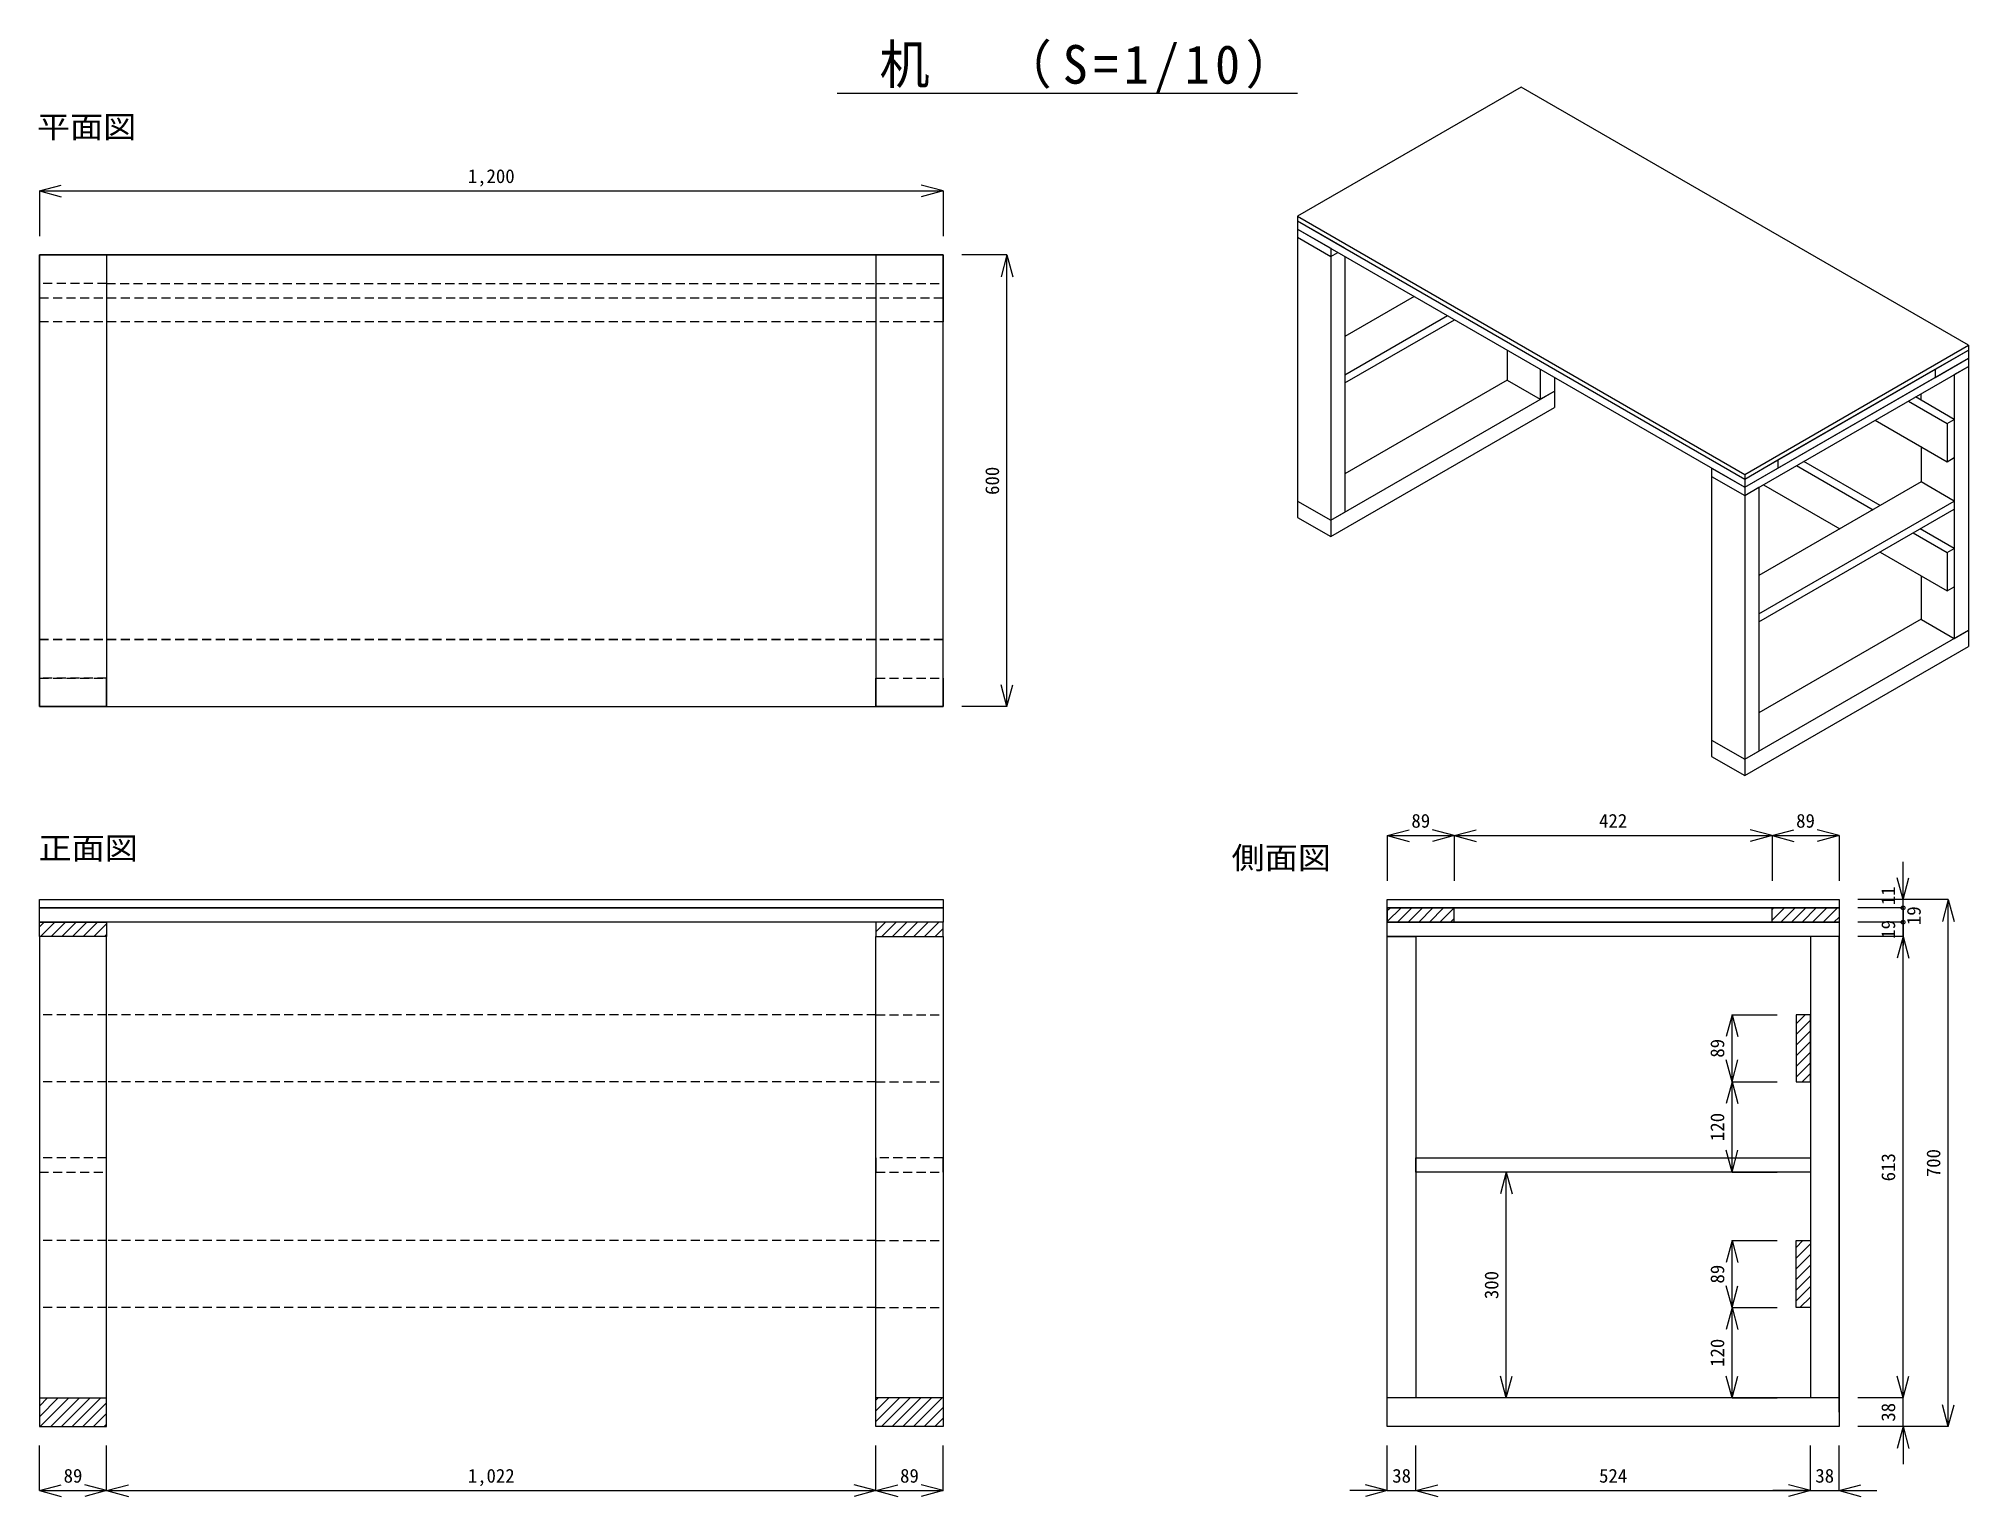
# Model space of a CAD drawing. Units: millimetres at full size, sheet at 1:10. Extents: x -1505 to 1058, y -959 to 977.
import ezdxf
from ezdxf.enums import TextEntityAlignment as Align

# ---------------------------------------------------------------- set-up
doc = ezdxf.new("R2010")
doc.units = ezdxf.units.MM
doc.header["$LTSCALE"] = 10
doc.header["$PDMODE"] = 32
doc.header["$PDSIZE"] = 5
doc.linetypes.add('DASHED1', pattern=[1.8, 1.2, -0.6])
doc.linetypes.add('DASHED2', pattern=[3, 2, -1])
for name, color, linetype in [('0-0', 7, 'Continuous'), ('0-1', 4, 'Continuous'), ('0-B', 7, 'Continuous')]:
    doc.layers.add(name, color=color, linetype=linetype)
doc.styles.add('ＭＳ ゴシック', font='')
doc.styles.get('ＭＳ ゴシック').set_extended_font_data('MS Gothic')

msp = doc.modelspace()

# ---------------------------------------------------------------- linework, layer by layer
at = {"layer": '0-0'}
for p, q in [((-1504.13, 651.61), (-1504.13, 689.61)), ((-1504.13, 600.61), (-1504.13, 689.61)), ((-304.13, 651.61), (-304.13, 689.61)), ((-1504.13, 178.61), (-1504.13, 89.61)), ((-1504.13, 127.61), (-1504.13, 89.61)), ((-304.13, 127.61), (-304.13, 89.61)), ((286, -195.93), (304.25, -177.68)), ((286, -181.78), (290.11, -177.68)), ((299.4, -196.68), (318.4, -177.68)), ((313.54, -196.68), (332.54, -177.68)), ((327.68, -196.68), (346.68, -177.68)), ((341.82, -196.68), (360.82, -177.68)), ((355.97, -196.68), (374.97, -177.68)), ((797, -194.04), (813.37, -177.68)), ((797, -179.9), (799.23, -177.68)), ((808.51, -196.68), (827.51, -177.68)), ((822.66, -196.68), (841.66, -177.68)), ((836.8, -196.68), (855.8, -177.68)), ((850.94, -196.68), (869.94, -177.68)), ((865.08, -196.68), (884.08, -177.68)), ((-1504.13, -203.06), (-1497.75, -196.68)), ((-1502.61, -215.68), (-1483.61, -196.68)), ((-1488.47, -215.68), (-1469.47, -196.68)), ((-1474.33, -215.68), (-1455.33, -196.68)), ((-1460.18, -215.68), (-1441.18, -196.68)), ((-1446.04, -215.68), (-1427.04, -196.68)), ((-1431.9, -215.68), (-1415.13, -198.91)), ((-393.13, -209.29), (-380.52, -196.68)), ((-385.38, -215.68), (-366.38, -196.68)), ((-371.24, -215.68), (-352.24, -196.68)), ((-357.1, -215.68), (-338.1, -196.68)), ((-342.95, -215.68), (-323.95, -196.68)), ((-328.81, -215.68), (-309.81, -196.68)), ((370.11, -196.68), (375, -191.78)), ((879.22, -196.68), (886, -189.9)), ((-1415.13, -215.68), (-1504.13, -215.68)), ((-1504.13, -215.68), (-1504.13, -866.68)), ((-1417.76, -215.68), (-1415.13, -213.05)), ((-1415.13, -866.68), (-1415.13, -215.68)), ((-393.13, -215.68), (-304.13, -215.68)), ((-393.13, -866.68), (-393.13, -215.68)), ((-314.67, -215.68), (-304.13, -205.14)), ((-304.13, -215.68), (-304.13, -866.68)), ((286, -215.68), (324, -215.68)), ((286, -847.68), (286, -215.68)), ((324, -215.68), (324, -828.68)), ((886, -215.68), (848, -215.68)), ((848, -215.68), (848, -828.68)), ((886, -847.68), (886, -215.68)), ((829, -331.75), (841.08, -319.68)), ((829, -345.89), (848, -326.89)), ((829, -360.03), (848, -341.03)), ((829, -374.18), (848, -355.18)), ((829, -388.32), (848, -369.32)), ((829, -402.46), (848, -383.46)), ((836.93, -408.68), (848, -397.6)), ((829, -628.73), (838.06, -619.68)), ((829, -642.88), (848, -623.88)), ((829, -657.02), (848, -638.02)), ((829, -671.16), (848, -652.16)), ((829, -685.3), (848, -666.3)), ((829, -699.44), (848, -680.44)), ((833.91, -708.68), (848, -694.59)), ((-1504.13, -828.68), (-1415.13, -828.68)), ((-1504.13, -853.59), (-1479.21, -828.68)), ((-1504.13, -839.45), (-1493.36, -828.68)), ((-1503.07, -866.68), (-1465.07, -828.68)), ((-1488.93, -866.68), (-1450.93, -828.68)), ((-1474.79, -866.68), (-1436.79, -828.68)), ((-1460.65, -866.68), (-1422.65, -828.68)), ((-1446.5, -866.68), (-1415.13, -835.31)), ((-304.13, -828.68), (-393.13, -828.68)), ((-393.13, -859.82), (-361.98, -828.68)), ((-393.13, -845.68), (-376.13, -828.68)), ((-393.13, -831.54), (-390.27, -828.68)), ((-385.84, -866.68), (-347.84, -828.68)), ((-371.7, -866.68), (-333.7, -828.68)), ((-357.56, -866.68), (-319.56, -828.68)), ((-343.42, -866.68), (-305.42, -828.68)), ((-329.27, -866.68), (-304.13, -841.53)), ((886, -828.68), (286, -828.68)), ((-1504.13, -866.68), (-1415.13, -866.68)), ((-1432.36, -866.68), (-1415.13, -849.45)), ((-1418.22, -866.68), (-1415.13, -863.59)), ((-304.13, -866.68), (-393.13, -866.68)), ((-315.13, -866.68), (-304.13, -855.68)), ((886, -847.68), (886, -866.68))]:
    msp.add_line(p, q, dxfattribs=at)
at = {"layer": '0-0', "linetype": 'DASHED1'}
for p, q in [((-1415.13, 651.61), (-1504.13, 651.61)), ((-1415.13, 651.61), (-393.13, 651.61)), ((-393.13, 651.61), (-304.13, 651.61)), ((-1504.13, 632.61), (-304.13, 632.61)), ((-304.13, 600.61), (-1504.13, 600.61)), ((-304.13, 600.61), (-1504.13, 600.61)), ((-1504.13, 178.61), (-304.13, 178.61)), ((-304.13, 178.61), (-1504.13, 178.61)), ((-1504.13, 127.61), (-1415.13, 127.61)), ((-1415.13, 127.61), (-1504.13, 127.61)), ((-393.13, 127.61), (-304.13, 127.61)), ((-1415.13, -319.68), (-1504.13, -319.68)), ((-393.13, -319.68), (-1415.13, -319.68)), ((-393.13, -319.68), (-304.13, -319.68)), ((-1415.13, -408.68), (-1504.13, -408.68)), ((-393.13, -408.68), (-1415.13, -408.68)), ((-393.13, -408.68), (-304.13, -408.68)), ((-1415.13, -509.68), (-1504.13, -509.68)), ((-304.13, -509.68), (-393.13, -509.68)), ((-1504.13, -528.68), (-1415.13, -528.68)), ((-393.13, -528.68), (-304.13, -528.68)), ((-1415.13, -619.68), (-1504.13, -619.68)), ((-393.13, -619.68), (-1415.13, -619.68)), ((-393.13, -619.68), (-304.13, -619.68)), ((-1415.13, -708.68), (-1504.13, -708.68)), ((-393.13, -708.68), (-1415.13, -708.68)), ((-393.13, -708.68), (-304.13, -708.68))]:
    msp.add_line(p, q, dxfattribs=at)
at = {"layer": '0-0', "linetype": 'DASHED2'}
for p, q in [((-1504.13, -509.68), (-1504.13, -528.68)), ((-1415.13, -528.68), (-1415.13, -509.68)), ((-393.13, -509.68), (-393.13, -528.68)), ((-304.13, -528.68), (-304.13, -509.68))]:
    msp.add_line(p, q, dxfattribs=at)
at = {"layer": '0-0'}
for points in [[(-1504.13, 89.61), (-304.13, 89.61), (-304.13, 689.61), (-1504.13, 689.61)], [(-1504.13, 689.61), (-1415.13, 689.61), (-1415.13, 89.61), (-1504.13, 89.61)], [(-304.13, 689.61), (-393.13, 689.61), (-393.13, 89.61), (-304.13, 89.61)], [(-1504.13, -166.68), (-304.13, -166.68), (-304.13, -177.68), (-1504.13, -177.68)], [(-1504.13, -177.68), (-304.13, -177.68), (-304.13, -196.68), (-1504.13, -196.68)], [(286, -166.68), (886, -166.68), (886, -866.68), (286, -866.68)], [(286, -166.68), (886, -166.68), (886, -177.68), (286, -177.68)], [(286, -177.68), (886, -177.68), (886, -196.68), (286, -196.68)], [(286, -196.68), (375, -196.68), (375, -177.68), (286, -177.68)], [(886, -196.68), (797, -196.68), (797, -177.68), (886, -177.68)], [(-1504.13, -196.68), (-1415.13, -196.68), (-1415.13, -215.68), (-1504.13, -215.68)], [(-304.13, -196.68), (-393.13, -196.68), (-393.13, -215.68), (-304.13, -215.68)], [(286, -196.68), (886, -196.68), (886, -215.68), (286, -215.68)], [(848, -319.68), (829, -319.68), (829, -408.68), (848, -408.68)], [(324, -509.68), (848, -509.68), (848, -528.68), (324, -528.68)], [(848, -708.68), (829, -708.68), (829, -619.68), (848, -619.68)]]:
    msp.add_lwpolyline(points, close=True, dxfattribs=at)
for points in [[(-1504.13, 689.61), (-1415.13, 689.61), (-1415.13, 651.61)], [(-1504.13, 689.61), (-304.13, 689.61), (-304.13, 600.61)], [(-304.13, 689.61), (-393.13, 689.61), (-393.13, 651.61)], [(-1504.13, 89.61), (-304.13, 89.61), (-304.13, 178.61)], [(-1504.13, 89.61), (-1415.13, 89.61), (-1415.13, 127.61)], [(-304.13, 89.61), (-393.13, 89.61), (-393.13, 127.61)], [(886, -866.68), (286, -866.68), (286, -847.68)]]:
    msp.add_lwpolyline(points, dxfattribs=at)
at = {"layer": '0-1', "color": 5}
msp.add_line((-444.7, 904.58), (166.91, 904.58), dxfattribs=at)
at = {"layer": '0-1'}
for p, q in [((-1504.13, 774.61), (-1475.16, 782.38)), ((-1504.13, 774.61), (-304.13, 774.61)), ((-1504.13, 774.61), (-1475.16, 766.85)), ((-1504.13, 774.61), (-1504.13, 714.61)), ((-304.13, 774.61), (-333.11, 782.38)), ((-304.13, 774.61), (-333.11, 766.85)), ((-304.13, 774.61), (-304.13, 714.61)), ((-219.13, 689.61), (-279.13, 689.61)), ((-219.13, 689.61), (-226.9, 660.63)), ((-219.13, 89.61), (-219.13, 689.61)), ((-219.13, 689.61), (-211.37, 660.63)), ((-219.13, 89.61), (-226.9, 118.59)), ((-219.13, 89.61), (-211.37, 118.59)), ((-219.13, 89.61), (-279.13, 89.61)), ((286, -81.68), (314.98, -73.91)), ((375, -81.68), (346.03, -73.91)), ((375, -81.68), (403.98, -73.91)), ((797, -81.68), (768.03, -73.91)), ((797, -81.68), (825.98, -73.91)), ((886, -81.68), (857.03, -73.91)), ((286, -81.68), (375, -81.68)), ((286, -81.68), (314.98, -89.44)), ((286, -81.68), (286, -141.68)), ((375, -81.68), (346.03, -89.44)), ((375, -81.68), (375, -141.68)), ((375, -81.68), (797, -81.68)), ((375, -81.68), (403.98, -89.44)), ((797, -81.68), (768.03, -89.44)), ((797, -81.68), (797, -141.68)), ((797, -81.68), (886, -81.68)), ((797, -81.68), (825.98, -89.44)), ((886, -81.68), (857.03, -89.44)), ((886, -81.68), (886, -141.68)), ((971, -166.68), (971, -116.68)), ((971, -166.68), (978.77, -137.7)), ((971, -166.68), (911, -166.68)), ((971, -177.68), (911, -177.68)), ((1031, -166.68), (971, -166.68)), ((971, -196.68), (971, -177.68)), ((971, -177.68), (971, -227.68)), ((1031, -166.68), (1023.24, -195.65)), ((1031, -866.68), (1031, -166.68)), ((1031, -166.68), (1038.77, -195.65)), ((971, -196.68), (911, -196.68)), ((971, -215.68), (971, -196.68)), ((971, -215.68), (911, -215.68)), ((971, -215.68), (963.24, -244.65)), ((971, -828.68), (971, -215.68)), ((971, -215.68), (978.77, -244.65)), ((744, -319.68), (736.24, -348.65)), ((744, -408.68), (744, -319.68)), ((744, -319.68), (751.77, -348.65)), ((744, -319.68), (804, -319.68)), ((744, -408.68), (736.24, -379.7)), ((744, -408.68), (751.77, -379.7)), ((744, -408.68), (736.24, -437.65)), ((744, -528.68), (744, -408.68)), ((744, -408.68), (751.77, -437.65)), ((744, -408.68), (804, -408.68)), ((744, -528.68), (736.24, -499.7)), ((744, -528.68), (751.77, -499.7)), ((444, -528.68), (436.24, -557.65)), ((444, -828.68), (444, -528.68)), ((444, -528.68), (451.77, -557.65)), ((744, -528.68), (804, -528.68)), ((744, -619.68), (736.24, -648.65)), ((744, -708.68), (744, -619.68)), ((744, -619.68), (751.77, -648.65)), ((744, -619.68), (804, -619.68)), ((744, -708.68), (736.24, -679.7)), ((744, -708.68), (751.77, -679.7)), ((744, -708.68), (736.24, -737.65)), ((744, -828.68), (744, -708.68)), ((744, -708.68), (751.77, -737.65)), ((744, -708.68), (804, -708.68)), ((971, -828.68), (971, -778.68)), ((444, -828.68), (436.24, -799.7)), ((444, -828.68), (451.77, -799.7)), ((744, -828.68), (736.24, -799.7)), ((744, -828.68), (751.77, -799.7)), ((971, -828.68), (963.24, -799.7)), ((971, -828.68), (963.24, -799.7)), ((971, -828.68), (978.77, -799.7)), ((971, -828.68), (978.77, -799.7)), ((744, -828.68), (804, -828.68)), ((971, -828.68), (911, -828.68)), ((971, -866.68), (971, -828.68)), ((1031, -866.68), (1023.24, -837.7)), ((1031, -866.68), (1038.77, -837.7)), ((971, -866.68), (911, -866.68)), ((971, -866.68), (963.24, -895.65)), ((971, -866.68), (971, -916.68)), ((971, -866.68), (978.77, -895.65)), ((1031, -866.68), (971, -866.68)), ((-1504.13, -951.68), (-1504.13, -891.68)), ((-1415.13, -951.68), (-1415.13, -891.68)), ((-393.13, -951.68), (-393.13, -891.68)), ((-304.13, -951.68), (-304.13, -891.68)), ((286, -951.68), (286, -891.68)), ((324, -951.68), (324, -891.68)), ((848, -951.68), (848, -891.68)), ((886, -951.68), (886, -891.68)), ((-1504.13, -951.68), (-1475.16, -943.91)), ((-1415.13, -951.68), (-1444.11, -943.91)), ((-1415.13, -951.68), (-1386.16, -943.91)), ((-393.13, -951.68), (-422.11, -943.91)), ((-393.13, -951.68), (-364.16, -943.91)), ((-304.13, -951.68), (-333.11, -943.91)), ((286, -951.68), (257.03, -943.91)), ((324, -951.68), (352.98, -943.91)), ((324, -951.68), (352.98, -943.91)), ((848, -951.68), (819.03, -943.91)), ((848, -951.68), (819.03, -943.91)), ((886, -951.68), (914.98, -943.91)), ((-1504.13, -951.68), (-1415.13, -951.68)), ((-1504.13, -951.68), (-1475.16, -959.44)), ((-1415.13, -951.68), (-1444.11, -959.44)), ((-1415.13, -951.68), (-393.13, -951.68)), ((-1415.13, -951.68), (-1386.16, -959.44)), ((-393.13, -951.68), (-422.11, -959.44)), ((-393.13, -951.68), (-304.13, -951.68)), ((-393.13, -951.68), (-364.16, -959.44)), ((-304.13, -951.68), (-333.11, -959.44)), ((286, -951.68), (236, -951.68)), ((286, -951.68), (257.03, -959.44)), ((286, -951.68), (324, -951.68)), ((324, -951.68), (374, -951.68)), ((324, -951.68), (352.98, -959.44)), ((324, -951.68), (848, -951.68)), ((324, -951.68), (352.98, -959.44)), ((848, -951.68), (798, -951.68)), ((848, -951.68), (819.03, -959.44)), ((848, -951.68), (819.03, -959.44)), ((848, -951.68), (886, -951.68)), ((886, -951.68), (936, -951.68)), ((886, -951.68), (914.98, -959.44))]:
    msp.add_line(p, q, dxfattribs=at)
msp.add_lwpolyline([(971, -177.68), (971, -166.68), (963.24, -137.7)], dxfattribs=at)
for p in [(971, -177.68), (971, -196.68)]:
    msp.add_point(p, dxfattribs=at)
at = {"layer": '0-B'}
for p, q in [((1057.8, 569.56), (463.84, 912.49)), ((229.71, 698.44), (185.66, 723.88)), ((210.9, 687.58), (220.31, 693.01)), ((210.9, 687.58), (220.31, 693.01)), ((229.71, 687.58), (229.71, 348.09)), ((321.78, 634.43), (229.71, 581.28)), ((229.71, 530.41), (365.83, 609)), ((229.71, 519.55), (375.23, 603.57)), ((760.82, 398.1), (1057.8, 569.56)), ((1057.8, 569.56), (1057.8, 563.27)), ((445.03, 563.27), (445.03, 523.26)), ((760.82, 380.95), (1057.8, 552.41)), ((1013.75, 537.84), (1057.8, 563.27)), ((1039, 530.69), (1057.8, 541.55)), ((1057.8, 563.27), (1057.8, 552.41)), ((1057.8, 552.41), (1057.8, 541.55)), ((1057.8, 541.55), (1057.8, 191.2)), ((229.71, 530.41), (229.71, 519.55)), ((445.03, 523.26), (229.71, 398.95)), ((489.08, 537.84), (489.08, 497.83)), ((507.89, 526.98), (507.89, 508.69)), ((804.87, 417.24), (1013.75, 537.84)), ((1013.75, 537.84), (1013.75, 526.98)), ((210.9, 337.23), (507.89, 508.69)), ((507.89, 508.69), (507.89, 486.97)), ((978.11, 495.54), (1029.59, 465.82)), ((1039, 471.25), (987.52, 500.97)), ((994.94, 496.69), (994.94, 505.26)), ((934.06, 470.11), (1029.59, 414.96)), ((1029.59, 465.82), (1039, 471.25)), ((1039, 471.25), (1039, 420.39)), ((760.82, 391.81), (804.87, 417.24)), ((804.87, 417.24), (804.87, 406.38)), ((940.5, 356.66), (839.03, 415.24)), ((994.94, 434.96), (994.94, 388.09)), ((994.94, 388.09), (779.63, 263.78)), ((829.62, 409.81), (931.09, 351.23)), ((1039, 362.66), (994.94, 388.09)), ((760.82, 370.09), (779.63, 380.95)), ((779.63, 380.95), (779.63, 30.59)), ((779.63, 212.91), (1039, 362.66)), ((785.57, 384.38), (887.04, 325.79)), ((1039, 362.66), (1039, 351.8)), ((984.55, 320.36), (1029.59, 294.36)), ((1039, 299.79), (993.95, 325.79)), ((994.94, 325.22), (994.94, 326.37)), ((940.5, 294.93), (1029.59, 243.49)), ((1029.59, 294.36), (1039, 299.79)), ((1039, 299.79), (1039, 248.92)), ((994.94, 263.5), (994.94, 205.77)), ((994.94, 205.77), (779.63, 81.46)), ((760.82, 19.73), (1057.8, 191.2)), ((1057.8, 191.2), (1057.8, 169.48))]:
    msp.add_line(p, q, dxfattribs=at)
for points in [[(463.84, 912.49), (166.85, 741.02), (166.85, 734.74), (760.82, 391.81)], [(166.85, 741.02), (760.82, 398.1), (760.82, 391.81), (1057.8, 563.27)], [(166.85, 734.74), (166.85, 723.88), (760.82, 380.95)], [(166.85, 734.74), (760.82, 391.81), (760.82, 380.95), (804.87, 406.38)], [(166.85, 723.88), (166.85, 713.02), (210.9, 687.58)], [(166.85, 723.88), (210.9, 698.44), (210.9, 687.58)], [(166.85, 713.02), (166.85, 362.66), (210.9, 337.23)], [(166.85, 713.02), (210.9, 687.58), (210.9, 337.23), (229.71, 348.09)], [(716.77, 406.38), (760.82, 380.95), (760.82, 370.09), (1057.8, 541.55)], [(1013.75, 537.84), (1013.75, 526.98), (1057.8, 552.41)], [(445.03, 523.26), (489.08, 497.83), (507.89, 508.69)], [(804.87, 417.24), (804.87, 406.38), (1013.75, 526.98)], [(1039, 530.69), (1039, 180.34), (1057.8, 191.2)], [(166.85, 362.66), (210.9, 337.23), (210.9, 315.51), (507.89, 486.97)], [(1029.59, 465.82), (1029.59, 414.96), (1039, 420.39)], [(716.77, 406.38), (716.77, 395.52), (760.82, 370.09)], [(716.77, 395.52), (716.77, 45.16), (760.82, 19.73)], [(716.77, 395.52), (760.82, 370.09), (760.82, 19.73), (779.63, 30.59)], [(166.85, 362.66), (166.85, 340.94), (210.9, 315.51)], [(779.63, 212.91), (779.63, 202.05), (1039, 351.8)], [(1029.59, 294.36), (1029.59, 243.49), (1039, 248.92)], [(994.94, 205.77), (995.7, 205.33), (1039, 180.34)], [(716.77, 45.16), (760.82, 19.73), (760.82, -1.99), (1057.8, 169.48)], [(716.77, 45.16), (716.77, 23.45), (760.82, -1.99)]]:
    msp.add_lwpolyline(points, dxfattribs=at)

# ---------------------------------------------------------------- texts
at = {"layer": '0-1', "color": 7, "style": 'ＭＳ ゴシック', "width": 1.1}
for s, p in [('平面図', (-1507.64, 836.15)), ('正面図', (-1505.5, -121.89)), ('側面図', (79.12, -134.73))]:
    msp.add_text(s, height=29.33, dxfattribs=at).set_placement(p, align=Align.BOTTOM_LEFT)
at = {"layer": '0-1', "style": 'ＭＳ ゴシック'}
for s, p in [('1,200', (-935.38, 779.61)), ('89', (318, -76.68)), ('422', (567.25, -76.68)), ('89', (829, -76.68)), ('89', (-1472.13, -946.68)), ('1,022', (-935.38, -946.68)), ('89', (-361.13, -946.68)), ('38', (292.5, -946.68)), ('524', (567.25, -946.68)), ('38', (854.5, -946.68))]:
    msp.add_text(s, height=18.33, dxfattribs=at).set_placement(p, align=Align.BOTTOM_LEFT)
for s, p in [('600', (-224.13, 370.86)), ('11', (965.91, -174.12)), ('19', (999.98, -200.54)), ('19', (966, -218.68)), ('89', (739, -376.68)), ('120', (739, -487.43)), ('613', (966, -540.93)), ('700', (1026, -535.43)), ('300', (439, -697.43)), ('89', (739, -676.68)), ('120', (739, -787.43)), ('38', (966, -860.18))]:
    msp.add_text(s, height=18.33, rotation=90, dxfattribs=at).set_placement(p, align=Align.BOTTOM_LEFT)
at = {"layer": '0-1', "color": 2, "insert": (-388.45, 904.58), "char_height": 51.32, "attachment_point": 7, "style": 'ＭＳ ゴシック'}
msp.add_mtext('\\T1.22;\\W0.95;机\u3000（S=1/10）', dxfattribs=at)

doc.saveas('drawing.dxf')
